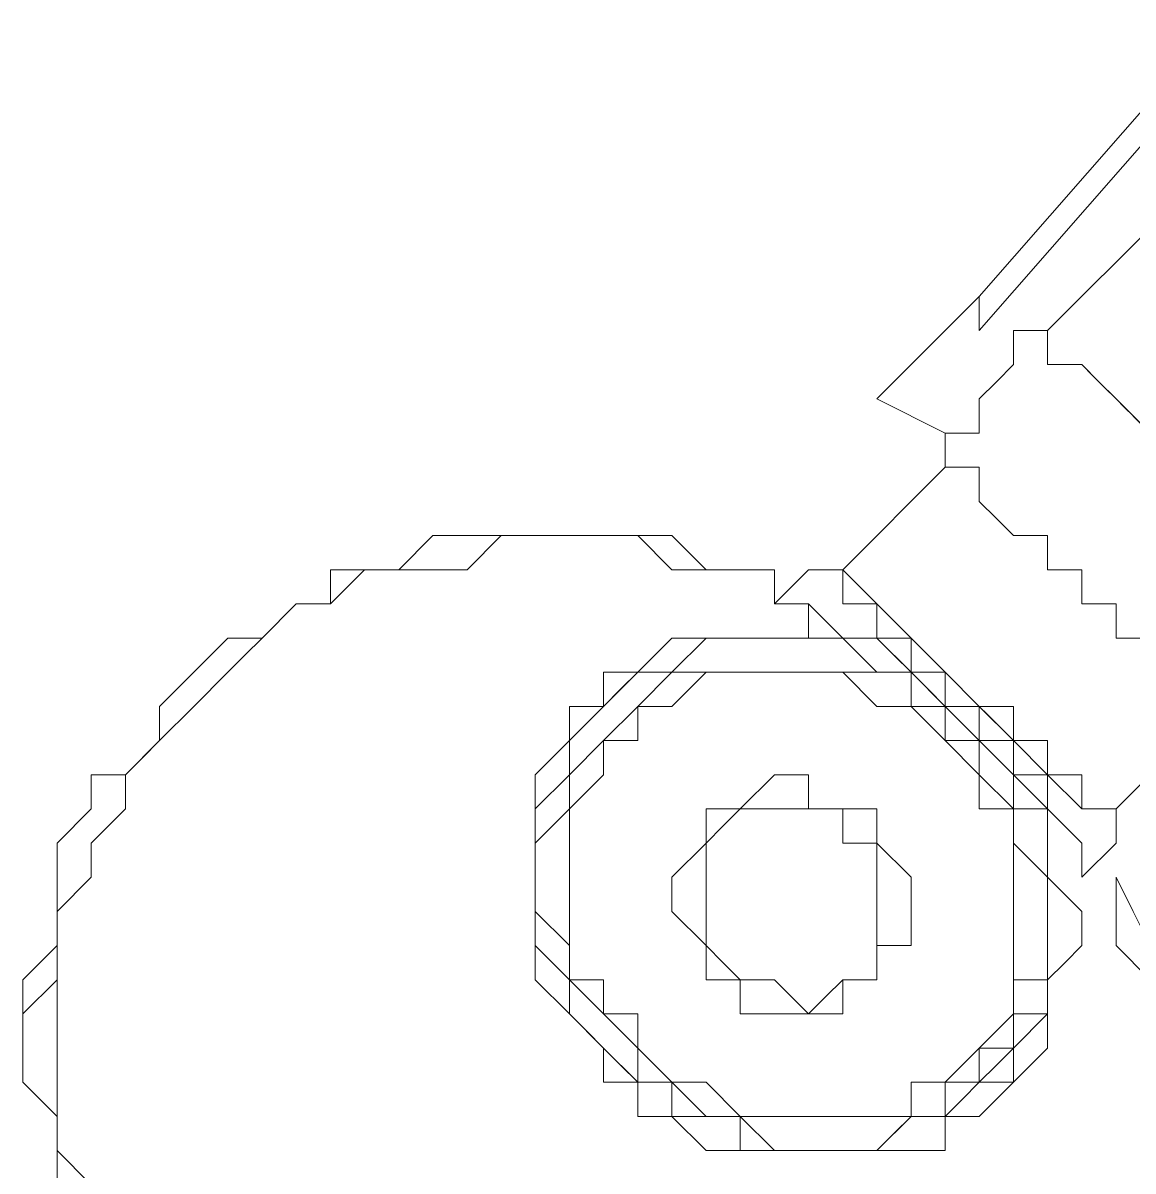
# Model space of a CAD drawing. Header units: millimetres. Extents: x 71769 to 78969, y 7991 to 11789.
# Drawn here: x 74072.97 to 74086.73, y 11269.44 to 11283.66 of the extents above; entities that cross this region are included whole.
import ezdxf

# ---------------------------------------------------------------- set-up
doc = ezdxf.new("R2010")
doc.units = ezdxf.units.MM
doc.header["$LTSCALE"] = 5
doc.header["$MEASUREMENT"] = 0
doc.linetypes.add('AUSGEZOGEN', pattern=[0])
doc.layers.add('204_180704_Marc Cain Einrichtung#Maßlinie 1_100', color=7, linetype='AUSGEZOGEN', lineweight=18)

msp = doc.modelspace()

# ---------------------------------------------------------------- linework, layer by layer
at = {"layer": '204_180704_Marc Cain Einrichtung#Maßlinie 1_100', "color": 18, "linetype": 'AUSGEZOGEN', "lineweight": 13, "true_color": 0x000000}
for p, q in [((74084.825, 11280.271), (74087.789, 11283.658)), ((74087.789, 11283.234), (74084.825, 11279.848)), ((74085.672, 11279.848), (74087.789, 11281.964)), ((74083.555, 11279.001), (74084.825, 11280.271)), ((74084.825, 11280.271), (74084.825, 11280.271)), ((74084.825, 11280.271), (74084.825, 11279.848)), ((74085.249, 11279.848), (74085.672, 11279.848)), ((74085.249, 11279.848), (74085.249, 11279.848)), ((74084.402, 11278.578), (74083.555, 11279.001)), ((74084.402, 11278.578), (74084.402, 11278.578)), ((74083.132, 11276.885), (74084.402, 11278.155)), ((74082.709, 11276.885), (74082.709, 11276.885)), ((74082.709, 11276.885), (74083.132, 11276.885)), ((74082.709, 11276.885), (74083.132, 11276.885)), ((74082.709, 11276.885), (74082.709, 11276.885)), ((74082.709, 11276.885), (74083.132, 11276.885)), ((74082.709, 11276.885), (74082.709, 11276.885)), ((74083.132, 11276.885), (74083.132, 11276.461)), ((74083.132, 11276.885), (74083.132, 11276.885)), ((74083.132, 11276.885), (74083.132, 11276.461)), ((74083.132, 11276.885), (74083.132, 11276.885)), ((74082.285, 11276.461), (74082.285, 11276.461)), ((74082.709, 11276.461), (74082.285, 11276.461)), ((74082.285, 11276.461), (74082.285, 11276.461)), ((74082.709, 11276.461), (74082.285, 11276.461)), ((74082.285, 11276.461), (74082.285, 11276.461)), ((74082.709, 11276.461), (74082.709, 11276.461)), ((74083.132, 11276.038), (74082.709, 11276.461)), ((74082.709, 11276.461), (74082.709, 11276.461)), ((74083.132, 11276.038), (74082.709, 11276.461)), ((74083.132, 11276.461), (74083.555, 11276.461)), ((74083.132, 11276.461), (74083.555, 11276.461)), ((74083.555, 11276.461), (74083.555, 11276.038)), ((74083.555, 11276.461), (74083.555, 11276.461)), ((74083.555, 11276.461), (74083.555, 11276.038)), ((74083.555, 11276.461), (74083.555, 11276.461)), ((74081.439, 11276.038), (74081.015, 11275.615)), ((74081.862, 11276.038), (74081.439, 11276.038)), ((74082.285, 11276.038), (74081.862, 11276.038)), ((74082.285, 11276.038), (74082.285, 11276.038)), ((74082.709, 11276.038), (74082.285, 11276.038)), ((74083.132, 11276.038), (74082.709, 11276.038)), ((74083.555, 11276.038), (74083.132, 11276.038)), ((74083.555, 11276.038), (74083.132, 11276.038)), ((74083.555, 11275.615), (74083.132, 11276.038)), ((74083.555, 11276.038), (74083.979, 11276.038)), ((74083.555, 11276.038), (74083.979, 11276.038)), ((74083.979, 11276.038), (74083.555, 11276.038)), ((74083.979, 11276.038), (74083.555, 11276.038)), ((74083.979, 11276.038), (74083.979, 11275.615)), ((74083.979, 11276.038), (74083.979, 11275.615)), ((74083.979, 11275.615), (74083.979, 11276.038)), ((74083.979, 11275.615), (74083.979, 11276.038)), ((74080.592, 11275.615), (74080.169, 11275.191)), ((74081.015, 11275.615), (74080.592, 11275.191)), ((74081.015, 11275.615), (74080.592, 11275.191)), ((74081.015, 11275.615), (74080.592, 11275.615)), ((74081.015, 11275.191), (74081.439, 11275.615)), ((74081.015, 11275.191), (74081.439, 11275.615)), ((74081.439, 11275.615), (74081.015, 11275.615)), ((74081.439, 11275.615), (74081.015, 11275.615)), ((74081.015, 11275.615), (74081.015, 11275.615)), ((74081.439, 11275.615), (74081.862, 11275.615)), ((74081.439, 11275.615), (74081.862, 11275.615)), ((74081.439, 11275.615), (74081.439, 11275.615)), ((74081.862, 11275.615), (74081.439, 11275.615)), ((74081.439, 11275.615), (74081.439, 11275.615)), ((74081.862, 11275.615), (74081.439, 11275.615)), ((74081.862, 11275.615), (74082.285, 11275.615)), ((74081.862, 11275.615), (74081.862, 11275.615)), ((74081.862, 11275.615), (74082.285, 11275.615)), ((74081.862, 11275.615), (74081.862, 11275.615)), ((74082.285, 11275.615), (74081.862, 11275.615)), ((74082.285, 11275.615), (74081.862, 11275.615)), ((74082.285, 11275.615), (74082.709, 11275.615)), ((74082.285, 11275.615), (74082.709, 11275.615)), ((74082.709, 11275.615), (74082.285, 11275.615)), ((74082.709, 11275.615), (74082.285, 11275.615)), ((74082.709, 11275.615), (74083.132, 11275.615)), ((74082.709, 11275.615), (74082.709, 11275.615)), ((74082.709, 11275.615), (74083.132, 11275.615)), ((74082.709, 11275.615), (74082.709, 11275.615)), ((74082.709, 11275.615), (74082.709, 11275.615)), ((74083.132, 11275.615), (74082.709, 11275.615)), ((74082.709, 11275.615), (74082.709, 11275.615)), ((74083.132, 11275.615), (74082.709, 11275.615)), ((74083.132, 11275.615), (74083.555, 11275.191)), ((74083.132, 11275.615), (74083.555, 11275.191)), ((74083.555, 11275.615), (74083.132, 11275.615)), ((74083.555, 11275.615), (74083.132, 11275.615)), ((74083.979, 11275.615), (74083.555, 11275.615)), ((74083.979, 11275.615), (74083.555, 11275.615)), ((74083.555, 11275.615), (74083.555, 11275.615)), ((74083.979, 11275.615), (74083.555, 11275.615)), ((74083.979, 11275.615), (74084.402, 11275.615)), ((74083.979, 11275.615), (74083.979, 11275.615)), ((74083.979, 11275.615), (74084.402, 11275.615)), ((74083.979, 11275.615), (74083.979, 11275.615)), ((74083.979, 11275.615), (74084.402, 11275.615)), ((74083.979, 11275.615), (74084.402, 11275.615)), ((74083.979, 11275.191), (74083.979, 11275.615)), ((74083.979, 11275.191), (74083.979, 11275.615)), ((74084.402, 11275.191), (74083.979, 11275.615)), ((74084.402, 11275.615), (74084.402, 11275.615)), ((74084.402, 11275.615), (74084.402, 11275.615)), ((74084.402, 11275.615), (74084.402, 11275.615)), ((74084.825, 11275.191), (74084.402, 11275.615)), ((74084.402, 11275.615), (74084.402, 11275.615)), ((74084.825, 11275.191), (74084.402, 11275.615)), ((74084.402, 11275.615), (74084.825, 11275.191)), ((74084.402, 11275.615), (74084.825, 11275.191)), ((74080.169, 11275.191), (74079.745, 11274.768)), ((74080.592, 11275.191), (74080.169, 11274.768)), ((74080.592, 11275.191), (74080.169, 11274.768)), ((74080.169, 11275.191), (74080.169, 11275.191)), ((74080.592, 11275.191), (74081.015, 11275.191)), ((74080.592, 11274.768), (74080.592, 11275.191)), ((74080.592, 11275.191), (74081.015, 11275.191)), ((74080.592, 11274.768), (74080.592, 11275.191)), ((74080.592, 11275.191), (74080.592, 11275.191)), ((74080.592, 11275.191), (74080.592, 11275.191)), ((74081.015, 11275.191), (74081.015, 11275.191)), ((74081.015, 11275.191), (74081.015, 11275.191)), ((74083.555, 11275.191), (74083.979, 11275.191)), ((74083.555, 11275.191), (74083.979, 11275.191)), ((74083.979, 11275.191), (74084.402, 11274.768)), ((74083.979, 11275.191), (74083.979, 11275.191)), ((74083.979, 11275.191), (74084.402, 11274.768)), ((74083.979, 11275.191), (74083.979, 11275.191)), ((74084.402, 11275.191), (74083.979, 11275.191)), ((74084.402, 11275.191), (74083.979, 11275.191)), ((74084.402, 11274.768), (74084.402, 11275.191)), ((74084.402, 11274.768), (74084.402, 11275.191)), ((74084.402, 11275.191), (74084.402, 11275.191)), ((74084.825, 11274.768), (74084.402, 11275.191)), ((74085.249, 11275.191), (74084.825, 11275.191)), ((74085.249, 11275.191), (74084.825, 11275.191)), ((74084.825, 11275.191), (74085.249, 11274.768)), ((74084.825, 11275.191), (74084.825, 11275.191)), ((74084.825, 11275.191), (74085.249, 11274.768)), ((74084.825, 11275.191), (74084.825, 11275.191)), ((74085.249, 11274.768), (74085.249, 11275.191)), ((74085.249, 11274.768), (74085.249, 11275.191)), ((74087.789, 11275.191), (74086.519, 11273.921)), ((74080.169, 11274.768), (74079.745, 11274.345)), ((74080.169, 11274.768), (74079.745, 11274.345)), ((74079.745, 11274.768), (74079.745, 11274.345)), ((74080.169, 11274.768), (74080.592, 11274.768)), ((74080.169, 11274.345), (74080.169, 11274.768)), ((74080.169, 11274.768), (74080.592, 11274.768)), ((74080.169, 11274.345), (74080.169, 11274.768)), ((74080.169, 11274.768), (74080.169, 11274.768)), ((74080.169, 11274.768), (74080.169, 11274.768)), ((74084.402, 11274.768), (74084.825, 11274.345)), ((74084.402, 11274.768), (74084.402, 11274.768)), ((74084.402, 11274.768), (74084.825, 11274.345)), ((74084.402, 11274.768), (74084.402, 11274.768)), ((74084.825, 11274.768), (74084.402, 11274.768)), ((74084.825, 11274.768), (74084.402, 11274.768)), ((74084.825, 11274.345), (74084.825, 11274.768)), ((74084.825, 11274.345), (74084.825, 11274.768)), ((74085.249, 11274.768), (74084.825, 11274.768)), ((74085.249, 11274.768), (74085.672, 11274.768)), ((74085.249, 11274.768), (74085.672, 11274.768)), ((74085.249, 11274.768), (74085.249, 11274.768)), ((74085.672, 11274.345), (74085.249, 11274.768)), ((74085.672, 11274.345), (74085.249, 11274.768)), ((74085.249, 11274.345), (74085.249, 11274.768)), ((74085.672, 11274.768), (74085.672, 11274.345)), ((74085.672, 11274.768), (74085.672, 11274.345)), ((74079.745, 11273.921), (74080.169, 11274.345)), ((74079.745, 11273.921), (74080.169, 11274.345)), ((74079.745, 11274.345), (74079.745, 11273.921)), ((74079.745, 11274.345), (74079.745, 11274.345)), ((74079.745, 11274.345), (74079.745, 11273.921)), ((74079.745, 11274.345), (74079.745, 11274.345)), ((74079.745, 11274.345), (74079.745, 11273.921)), ((74079.745, 11274.345), (74079.745, 11274.345)), ((74082.285, 11274.345), (74081.862, 11273.921)), ((74082.285, 11274.345), (74081.862, 11273.921)), ((74082.285, 11274.345), (74082.285, 11274.345)), ((74082.709, 11274.345), (74082.285, 11274.345)), ((74082.285, 11274.345), (74082.285, 11274.345)), ((74082.709, 11274.345), (74082.285, 11274.345)), ((74082.709, 11273.921), (74082.709, 11274.345)), ((74082.709, 11273.921), (74082.709, 11274.345)), ((74084.825, 11274.345), (74084.825, 11273.921)), ((74084.825, 11274.345), (74084.825, 11273.921)), ((74085.249, 11273.921), (74084.825, 11274.345)), ((74085.249, 11273.921), (74084.825, 11274.345)), ((74085.249, 11273.921), (74085.249, 11274.345)), ((74085.672, 11274.345), (74086.095, 11273.921)), ((74085.672, 11274.345), (74085.672, 11274.345)), ((74085.672, 11274.345), (74086.095, 11273.921)), ((74085.672, 11274.345), (74085.672, 11274.345)), ((74085.672, 11273.921), (74085.672, 11274.345)), ((74085.672, 11273.921), (74085.672, 11274.345)), ((74079.745, 11273.921), (74079.322, 11273.498)), ((74079.745, 11273.921), (74079.745, 11273.921)), ((74079.745, 11273.498), (74079.745, 11273.921)), ((74079.745, 11273.921), (74079.745, 11273.921)), ((74079.745, 11273.498), (74079.745, 11273.921)), ((74079.745, 11273.921), (74079.745, 11273.498)), ((74079.745, 11273.921), (74079.745, 11273.498)), ((74081.439, 11273.921), (74081.439, 11273.498)), ((74081.439, 11273.921), (74081.439, 11273.921)), ((74081.862, 11273.921), (74081.439, 11273.921)), ((74081.439, 11273.921), (74081.439, 11273.498)), ((74081.439, 11273.921), (74081.439, 11273.921)), ((74081.862, 11273.921), (74081.439, 11273.921)), ((74081.862, 11273.921), (74081.862, 11273.921)), ((74081.862, 11273.921), (74081.862, 11273.921)), ((74083.132, 11273.921), (74082.709, 11273.921)), ((74083.132, 11273.921), (74082.709, 11273.921)), ((74083.132, 11273.921), (74083.132, 11273.921)), ((74083.555, 11273.921), (74083.132, 11273.921)), ((74083.132, 11273.921), (74083.132, 11273.921)), ((74083.555, 11273.921), (74083.132, 11273.921)), ((74083.555, 11273.498), (74083.555, 11273.921)), ((74083.555, 11273.498), (74083.555, 11273.921)), ((74084.825, 11273.921), (74085.249, 11273.921)), ((74084.825, 11273.921), (74085.249, 11273.921)), ((74085.249, 11273.921), (74085.249, 11273.498)), ((74085.249, 11273.921), (74085.249, 11273.498)), ((74085.249, 11273.921), (74085.249, 11273.921)), ((74085.249, 11273.498), (74085.249, 11273.921)), ((74085.249, 11273.921), (74085.249, 11273.921)), ((74085.249, 11273.498), (74085.249, 11273.921)), ((74085.672, 11273.921), (74085.249, 11273.921)), ((74085.672, 11273.921), (74085.672, 11273.921)), ((74086.095, 11273.498), (74085.672, 11273.921)), ((74085.672, 11273.921), (74085.672, 11273.921)), ((74086.095, 11273.498), (74085.672, 11273.921)), ((74085.672, 11273.498), (74085.672, 11273.921)), ((74086.095, 11273.921), (74086.519, 11273.921)), ((74086.095, 11273.921), (74086.095, 11273.921)), ((74086.095, 11273.921), (74086.519, 11273.921)), ((74086.095, 11273.921), (74086.095, 11273.921)), ((74086.519, 11273.921), (74086.519, 11273.498)), ((74086.519, 11273.921), (74086.519, 11273.498)), ((74079.322, 11273.498), (74079.322, 11273.075)), ((74079.322, 11273.498), (74079.322, 11273.498)), ((74079.745, 11273.075), (74079.745, 11273.498)), ((74079.745, 11273.075), (74079.745, 11273.498)), ((74079.745, 11273.498), (74079.745, 11273.075)), ((74079.745, 11273.498), (74079.745, 11273.498)), ((74079.745, 11273.498), (74079.745, 11273.075)), ((74079.745, 11273.498), (74079.745, 11273.498)), ((74081.439, 11273.498), (74081.015, 11273.075)), ((74081.439, 11273.498), (74081.015, 11273.075)), ((74081.439, 11273.498), (74081.439, 11273.498)), ((74081.439, 11273.498), (74081.439, 11273.498)), ((74083.555, 11273.498), (74083.555, 11273.498)), ((74083.979, 11273.075), (74083.555, 11273.498)), ((74083.555, 11273.498), (74083.555, 11273.498)), ((74083.979, 11273.075), (74083.555, 11273.498)), ((74085.249, 11273.498), (74085.249, 11273.075)), ((74085.249, 11273.498), (74085.249, 11273.075)), ((74085.672, 11273.075), (74085.249, 11273.498)), ((74085.672, 11273.075), (74085.249, 11273.498)), ((74085.672, 11273.075), (74085.672, 11273.498)), ((74086.519, 11273.498), (74086.095, 11273.075)), ((74086.095, 11273.498), (74086.095, 11273.498)), ((74086.095, 11273.075), (74086.095, 11273.498)), ((74086.095, 11273.498), (74086.095, 11273.498)), ((74086.095, 11273.075), (74086.095, 11273.498)), ((74086.519, 11273.498), (74086.519, 11273.498)), ((74086.519, 11273.498), (74086.519, 11273.498)), ((74086.519, 11273.498), (74086.519, 11273.498)), ((74073.396, 11272.651), (74073.396, 11273.075)), ((74073.396, 11272.651), (74073.396, 11273.075)), ((74079.322, 11273.075), (74079.322, 11272.651)), ((74079.745, 11273.075), (74079.745, 11273.075)), ((74079.745, 11272.651), (74079.745, 11273.075)), ((74079.745, 11273.075), (74079.745, 11273.075)), ((74079.745, 11272.651), (74079.745, 11273.075)), ((74079.745, 11273.075), (74079.745, 11272.651)), ((74079.745, 11273.075), (74079.745, 11272.651)), ((74081.015, 11273.075), (74081.015, 11272.651)), ((74081.015, 11273.075), (74081.015, 11273.075)), ((74081.015, 11273.075), (74081.015, 11272.651)), ((74081.015, 11273.075), (74081.015, 11273.075)), ((74083.979, 11273.075), (74083.979, 11273.075)), ((74083.979, 11272.651), (74083.979, 11273.075)), ((74083.979, 11273.075), (74083.979, 11273.075)), ((74083.979, 11272.651), (74083.979, 11273.075)), ((74085.249, 11273.075), (74085.249, 11272.651)), ((74085.249, 11273.075), (74085.249, 11273.075)), ((74085.249, 11273.075), (74085.249, 11272.651)), ((74085.249, 11273.075), (74085.249, 11273.075)), ((74085.672, 11272.651), (74085.672, 11273.075)), ((74085.672, 11272.651), (74085.672, 11273.075)), ((74085.672, 11272.651), (74085.672, 11273.075)), ((74086.095, 11273.075), (74086.095, 11273.075)), ((74086.095, 11273.075), (74086.095, 11273.075)), ((74086.095, 11273.075), (74086.095, 11273.075)), ((74086.095, 11273.075), (74086.095, 11273.075)), ((74073.396, 11272.228), (74073.396, 11272.651)), ((74073.396, 11272.228), (74073.396, 11272.651)), ((74073.396, 11272.651), (74073.396, 11272.228)), ((74073.396, 11272.651), (74073.396, 11272.228)), ((74079.322, 11272.651), (74079.745, 11272.228)), ((74079.745, 11272.228), (74079.745, 11272.651)), ((74079.745, 11272.228), (74079.745, 11272.651)), ((74079.745, 11272.651), (74079.745, 11272.651)), ((74079.745, 11272.651), (74079.745, 11272.651)), ((74081.015, 11272.651), (74081.439, 11272.228)), ((74081.015, 11272.651), (74081.015, 11272.651)), ((74081.015, 11272.651), (74081.439, 11272.228)), ((74081.015, 11272.651), (74081.015, 11272.651)), ((74083.979, 11272.651), (74083.979, 11272.651)), ((74083.979, 11272.228), (74083.979, 11272.651)), ((74083.979, 11272.651), (74083.979, 11272.651)), ((74083.979, 11272.228), (74083.979, 11272.651)), ((74085.249, 11272.651), (74085.249, 11272.228)), ((74085.249, 11272.651), (74085.249, 11272.228)), ((74085.672, 11272.651), (74085.672, 11272.651)), ((74085.672, 11272.228), (74085.672, 11272.651)), ((74085.672, 11272.651), (74085.672, 11272.651)), ((74085.672, 11272.228), (74085.672, 11272.651)), ((74085.672, 11272.228), (74085.672, 11272.651)), ((74073.396, 11271.805), (74073.396, 11272.228)), ((74073.396, 11271.805), (74073.396, 11272.228)), ((74073.396, 11272.228), (74073.396, 11271.805)), ((74073.396, 11272.228), (74073.396, 11271.805)), ((74079.745, 11271.805), (74079.745, 11272.228)), ((74079.745, 11271.805), (74079.745, 11272.228)), ((74079.745, 11272.228), (74079.745, 11271.805)), ((74079.745, 11272.228), (74079.745, 11272.228)), ((74081.439, 11272.228), (74081.439, 11271.805)), ((74081.439, 11272.228), (74081.439, 11272.228)), ((74081.439, 11272.228), (74081.439, 11271.805)), ((74081.439, 11272.228), (74081.439, 11272.228)), ((74083.555, 11272.228), (74083.979, 11272.228)), ((74083.555, 11271.805), (74083.555, 11272.228)), ((74083.555, 11272.228), (74083.979, 11272.228)), ((74083.555, 11271.805), (74083.555, 11272.228)), ((74083.979, 11272.228), (74083.979, 11272.228)), ((74083.979, 11272.228), (74083.979, 11272.228)), ((74085.249, 11272.228), (74085.249, 11271.805)), ((74085.249, 11272.228), (74085.249, 11271.805)), ((74085.672, 11271.805), (74085.672, 11272.228)), ((74085.672, 11271.805), (74085.672, 11272.228)), ((74085.672, 11272.228), (74085.672, 11272.228)), ((74085.672, 11271.805), (74085.672, 11272.228)), ((74072.972, 11271.382), (74073.396, 11271.805)), ((74072.972, 11271.382), (74073.396, 11271.805)), ((74073.396, 11271.805), (74072.972, 11271.382)), ((74073.396, 11271.805), (74072.972, 11271.382)), ((74080.169, 11271.805), (74079.745, 11271.805)), ((74080.169, 11271.805), (74079.745, 11271.805)), ((74079.745, 11271.805), (74079.745, 11271.382)), ((74080.169, 11271.382), (74080.169, 11271.805)), ((74080.169, 11271.382), (74080.169, 11271.805)), ((74081.439, 11271.805), (74081.862, 11271.805)), ((74081.439, 11271.805), (74081.862, 11271.805)), ((74081.862, 11271.805), (74081.862, 11271.382)), ((74081.862, 11271.805), (74081.862, 11271.805)), ((74081.862, 11271.805), (74081.862, 11271.382)), ((74081.862, 11271.805), (74081.862, 11271.805)), ((74083.132, 11271.805), (74083.555, 11271.805)), ((74083.132, 11271.382), (74083.132, 11271.805)), ((74083.132, 11271.805), (74083.555, 11271.805)), ((74083.132, 11271.382), (74083.132, 11271.805)), ((74083.555, 11271.805), (74083.555, 11271.805)), ((74083.555, 11271.805), (74083.555, 11271.805)), ((74085.249, 11271.805), (74085.249, 11271.382)), ((74085.249, 11271.805), (74085.249, 11271.805)), ((74085.249, 11271.805), (74085.249, 11271.382)), ((74085.249, 11271.805), (74085.249, 11271.805)), ((74085.249, 11271.805), (74085.672, 11271.805)), ((74085.249, 11271.382), (74085.249, 11271.805)), ((74085.249, 11271.805), (74085.672, 11271.805)), ((74085.249, 11271.382), (74085.249, 11271.805)), ((74085.672, 11271.382), (74085.672, 11271.805)), ((74072.972, 11270.958), (74072.972, 11271.382)), ((74072.972, 11270.958), (74072.972, 11271.382)), ((74072.972, 11271.382), (74072.972, 11270.958)), ((74072.972, 11271.382), (74072.972, 11270.958)), ((74079.745, 11271.382), (74080.169, 11270.958)), ((74080.592, 11271.382), (74080.169, 11271.382)), ((74080.592, 11271.382), (74080.169, 11271.382)), ((74080.592, 11270.958), (74080.592, 11271.382)), ((74080.592, 11270.958), (74080.592, 11271.382)), ((74081.862, 11271.382), (74082.285, 11271.382)), ((74081.862, 11271.382), (74082.285, 11271.382)), ((74082.285, 11271.382), (74082.709, 11271.382)), ((74082.285, 11271.382), (74082.285, 11271.382)), ((74082.285, 11271.382), (74082.709, 11271.382)), ((74082.285, 11271.382), (74082.285, 11271.382)), ((74082.709, 11271.382), (74083.132, 11271.382)), ((74082.709, 11271.382), (74082.709, 11271.382)), ((74082.709, 11271.382), (74083.132, 11271.382)), ((74082.709, 11271.382), (74082.709, 11271.382)), ((74085.249, 11271.382), (74084.825, 11270.958)), ((74085.249, 11271.382), (74084.825, 11270.958)), ((74085.249, 11270.958), (74085.249, 11271.382)), ((74085.249, 11270.958), (74085.249, 11271.382)), ((74085.249, 11271.382), (74085.672, 11271.382)), ((74072.972, 11270.535), (74072.972, 11270.958)), ((74072.972, 11270.535), (74072.972, 11270.958)), ((74072.972, 11270.958), (74072.972, 11270.535)), ((74072.972, 11270.958), (74072.972, 11270.535)), ((74080.169, 11270.958), (74080.592, 11270.535)), ((74080.169, 11270.958), (74080.169, 11270.958)), ((74081.015, 11270.535), (74080.592, 11270.958)), ((74081.015, 11270.535), (74080.592, 11270.958)), ((74084.825, 11270.958), (74084.402, 11270.535)), ((74084.825, 11270.958), (74084.402, 11270.535)), ((74084.825, 11270.958), (74084.825, 11270.958)), ((74084.825, 11270.958), (74084.825, 11270.958)), ((74084.825, 11270.958), (74085.249, 11270.958)), ((74084.825, 11270.535), (74084.825, 11270.958)), ((74084.825, 11270.958), (74085.249, 11270.958)), ((74084.825, 11270.535), (74084.825, 11270.958)), ((74073.396, 11270.112), (74072.972, 11270.535)), ((74073.396, 11270.112), (74072.972, 11270.535)), ((74072.972, 11270.535), (74073.396, 11270.112)), ((74072.972, 11270.535), (74073.396, 11270.112)), ((74081.015, 11270.535), (74081.015, 11270.535)), ((74081.439, 11270.535), (74081.015, 11270.535)), ((74081.015, 11270.535), (74081.015, 11270.535)), ((74081.439, 11270.535), (74081.015, 11270.535)), ((74081.862, 11270.112), (74081.439, 11270.535)), ((74081.862, 11270.112), (74081.439, 11270.535)), ((74083.979, 11270.535), (74083.979, 11270.112)), ((74084.402, 11270.535), (74083.979, 11270.535)), ((74083.979, 11270.535), (74083.979, 11270.112)), ((74084.402, 11270.535), (74083.979, 11270.535)), ((74084.402, 11270.535), (74084.402, 11270.535)), ((74084.402, 11270.535), (74084.402, 11270.535)), ((74084.402, 11270.535), (74084.825, 11270.535)), ((74084.402, 11270.112), (74084.402, 11270.535)), ((74084.402, 11270.535), (74084.825, 11270.535)), ((74084.402, 11270.112), (74084.402, 11270.535)), ((74073.396, 11269.688), (74073.396, 11270.112)), ((74073.396, 11269.688), (74073.396, 11270.112)), ((74073.396, 11270.112), (74073.396, 11269.688)), ((74073.396, 11270.112), (74073.396, 11269.688)), ((74081.862, 11270.112), (74081.862, 11270.112)), ((74082.285, 11270.112), (74081.862, 11270.112)), ((74081.862, 11270.112), (74081.862, 11270.112)), ((74082.285, 11270.112), (74081.862, 11270.112)), ((74082.709, 11270.112), (74082.285, 11270.112)), ((74082.709, 11270.112), (74082.285, 11270.112)), ((74083.132, 11270.112), (74082.709, 11270.112)), ((74083.132, 11270.112), (74082.709, 11270.112)), ((74082.709, 11270.112), (74083.132, 11270.112)), ((74082.709, 11270.112), (74082.709, 11270.112)), ((74082.709, 11270.112), (74083.132, 11270.112)), ((74082.709, 11270.112), (74082.709, 11270.112)), ((74083.132, 11270.112), (74083.132, 11270.112)), ((74083.555, 11270.112), (74083.132, 11270.112)), ((74083.132, 11270.112), (74083.132, 11270.112)), ((74083.555, 11270.112), (74083.132, 11270.112)), ((74083.132, 11270.112), (74083.555, 11270.112)), ((74083.132, 11270.112), (74083.555, 11270.112)), ((74083.979, 11270.112), (74083.555, 11270.112)), ((74083.979, 11270.112), (74083.555, 11270.112)), ((74083.555, 11270.112), (74083.979, 11270.112)), ((74083.555, 11270.112), (74083.555, 11270.112)), ((74083.555, 11270.112), (74083.979, 11270.112)), ((74083.555, 11270.112), (74083.555, 11270.112)), ((74083.979, 11270.112), (74084.402, 11270.112)), ((74083.979, 11270.112), (74084.402, 11270.112)), ((74073.396, 11268.842), (74073.396, 11269.688)), ((74073.396, 11268.842), (74073.396, 11269.688)), ((74073.396, 11269.688), (74073.396, 11268.842)), ((74073.396, 11269.688), (74073.396, 11268.842))]:
    msp.add_line(p, q, dxfattribs=at)
for points in [[(74084.402, 11278.578), (74084.543, 11278.578), (74084.684, 11278.578), (74084.825, 11278.578), (74084.825, 11279.001), (74085.037, 11279.213), (74085.249, 11279.425), (74085.249, 11279.53), (74085.249, 11279.636), (74085.249, 11279.848)], [(74084.402, 11278.578), (74084.543, 11278.578), (74084.684, 11278.578), (74084.825, 11278.578), (74084.825, 11279.001), (74085.037, 11279.213), (74085.249, 11279.425), (74085.249, 11279.53), (74085.249, 11279.636), (74085.249, 11279.848)], [(74086.942, 11278.578), (74086.519, 11279.001), (74086.377, 11279.142), (74086.236, 11279.283), (74086.095, 11279.425), (74085.884, 11279.425), (74085.672, 11279.425), (74085.672, 11279.848), (74085.672, 11279.801), (74085.672, 11279.754), (74085.672, 11279.707), (74085.672, 11279.66), (74085.672, 11279.613), (74085.672, 11279.566), (74085.672, 11279.519), (74085.672, 11279.472), (74085.672, 11279.425), (74086.095, 11279.425), (74086.307, 11279.213), (74086.519, 11279.001), (74086.624, 11278.895), (74086.73, 11278.79), (74086.942, 11278.578)], [(74086.942, 11278.578), (74086.519, 11279.001), (74086.377, 11279.142), (74086.236, 11279.283), (74086.095, 11279.425), (74085.884, 11279.425), (74085.672, 11279.425), (74085.672, 11279.848), (74085.672, 11279.801), (74085.672, 11279.754), (74085.672, 11279.707), (74085.672, 11279.66), (74085.672, 11279.613), (74085.672, 11279.566), (74085.672, 11279.519), (74085.672, 11279.472), (74085.672, 11279.425), (74086.095, 11279.425), (74086.307, 11279.213), (74086.519, 11279.001), (74086.624, 11278.895), (74086.73, 11278.79), (74086.942, 11278.578)], [(74087.365, 11278.155), (74087.365, 11278.578), (74086.942, 11278.578), (74086.73, 11278.79), (74086.519, 11279.001), (74086.307, 11279.213), (74086.095, 11279.425), (74085.989, 11279.425), (74085.884, 11279.425), (74085.778, 11279.425), (74085.672, 11279.425), (74085.672, 11279.636), (74085.672, 11279.848)], [(74087.365, 11278.155), (74087.365, 11278.578), (74086.942, 11278.578), (74086.73, 11278.79), (74086.519, 11279.001), (74086.307, 11279.213), (74086.095, 11279.425), (74085.989, 11279.425), (74085.884, 11279.425), (74085.778, 11279.425), (74085.672, 11279.425), (74085.672, 11279.636), (74085.672, 11279.848)], [(74084.402, 11278.578), (74084.402, 11278.366), (74084.402, 11278.155), (74084.473, 11278.155), (74084.543, 11278.155), (74084.684, 11278.155), (74084.825, 11278.155), (74084.825, 11277.731), (74085.037, 11277.52), (74085.249, 11277.308), (74085.46, 11277.308), (74085.672, 11277.308), (74085.672, 11276.885), (74086.095, 11276.885)], [(74084.402, 11278.578), (74084.402, 11278.366), (74084.402, 11278.155), (74084.473, 11278.155), (74084.543, 11278.155), (74084.684, 11278.155), (74084.825, 11278.155), (74084.825, 11277.731), (74085.037, 11277.52), (74085.249, 11277.308), (74085.46, 11277.308), (74085.672, 11277.308), (74085.672, 11276.885), (74086.095, 11276.885)], [(74082.285, 11276.461), (74082.285, 11276.885), (74081.439, 11276.885), (74081.015, 11276.885), (74080.592, 11277.308), (74080.169, 11277.308), (74079.745, 11277.308), (74079.322, 11277.308), (74078.899, 11277.308), (74078.476, 11276.885), (74077.629, 11276.885), (74077.206, 11276.885), (74076.782, 11276.461), (74076.359, 11276.461), (74075.936, 11276.038), (74075.724, 11275.826), (74075.512, 11275.615), (74075.089, 11275.191), (74074.666, 11274.768), (74074.454, 11274.556), (74074.242, 11274.345), (74074.242, 11273.921), (74073.819, 11273.498), (74073.819, 11273.075), (74073.396, 11272.651), (74073.396, 11272.228), (74073.396, 11271.382), (74073.396, 11270.958), (74073.396, 11270.535), (74073.396, 11270.112), (74073.396, 11269.688), (74073.819, 11269.265)], [(74082.285, 11276.461), (74082.285, 11276.885), (74081.439, 11276.885), (74081.015, 11276.885), (74080.592, 11277.308), (74080.169, 11277.308), (74079.745, 11277.308), (74079.322, 11277.308), (74078.899, 11277.308), (74078.476, 11276.885), (74077.629, 11276.885), (74077.206, 11276.885), (74076.782, 11276.461), (74076.359, 11276.461), (74075.936, 11276.038), (74075.724, 11275.826), (74075.512, 11275.615), (74075.089, 11275.191), (74074.666, 11274.768), (74074.454, 11274.556), (74074.242, 11274.345), (74074.242, 11273.921), (74073.819, 11273.498), (74073.819, 11273.075), (74073.396, 11272.651), (74073.396, 11272.228), (74073.396, 11271.382), (74073.396, 11270.958), (74073.396, 11270.535), (74073.396, 11270.112), (74073.396, 11269.688), (74073.819, 11269.265)], [(74076.782, 11276.885), (74077.206, 11276.885), (74077.629, 11276.885), (74078.052, 11277.308), (74078.476, 11277.308), (74078.899, 11277.308), (74079.322, 11277.308), (74079.745, 11277.308), (74080.169, 11277.308), (74080.592, 11277.308), (74081.015, 11277.308), (74081.439, 11276.885), (74081.862, 11276.885), (74082.285, 11276.885)], [(74076.782, 11276.885), (74077.206, 11276.885), (74077.629, 11276.885), (74078.052, 11277.308), (74078.476, 11277.308), (74078.899, 11277.308), (74079.322, 11277.308), (74079.745, 11277.308), (74080.169, 11277.308), (74080.592, 11277.308), (74081.015, 11277.308), (74081.439, 11276.885), (74081.862, 11276.885), (74082.285, 11276.885)], [(74076.782, 11276.885), (74076.782, 11276.461), (74076.359, 11276.461), (74075.936, 11276.038), (74075.512, 11276.038), (74075.089, 11275.615), (74074.666, 11275.191), (74074.666, 11274.768), (74074.242, 11274.345), (74073.819, 11274.345), (74073.819, 11273.921), (74073.396, 11273.498), (74073.396, 11272.651)], [(74076.782, 11276.885), (74076.782, 11276.461), (74076.359, 11276.461), (74075.936, 11276.038), (74075.512, 11276.038), (74075.089, 11275.615), (74074.666, 11275.191), (74074.666, 11274.768), (74074.242, 11274.345), (74073.819, 11274.345), (74073.819, 11273.921), (74073.396, 11273.498), (74073.396, 11272.651)], [(74082.285, 11276.461), (74082.37, 11276.546), (74082.455, 11276.631), (74082.539, 11276.715), (74082.624, 11276.8), (74082.709, 11276.885)], [(74084.402, 11275.615), (74083.979, 11276.038), (74083.767, 11276.25), (74083.555, 11276.461), (74083.344, 11276.461), (74083.132, 11276.461), (74083.132, 11276.885), (74082.991, 11276.885), (74082.85, 11276.885), (74082.779, 11276.885), (74082.709, 11276.885)], [(74084.402, 11275.615), (74083.979, 11276.038), (74083.767, 11276.25), (74083.555, 11276.461), (74083.344, 11276.461), (74083.132, 11276.461), (74083.132, 11276.885), (74082.991, 11276.885), (74082.85, 11276.885), (74082.709, 11276.885), (74082.815, 11276.885), (74082.92, 11276.885), (74083.132, 11276.885), (74083.203, 11276.814), (74083.273, 11276.744), (74083.414, 11276.602), (74083.555, 11276.461), (74083.555, 11276.25), (74083.555, 11276.038), (74083.767, 11276.038), (74083.979, 11276.038)], [(74082.709, 11276.885), (74082.92, 11276.885), (74083.132, 11276.885), (74083.203, 11276.814), (74083.273, 11276.744), (74083.414, 11276.602), (74083.555, 11276.461), (74083.555, 11276.25), (74083.555, 11276.038), (74083.767, 11276.038), (74083.979, 11276.038)], [(74084.825, 11275.191), (74084.402, 11275.615), (74084.19, 11275.826), (74083.979, 11276.038), (74083.873, 11276.144), (74083.767, 11276.25), (74083.555, 11276.461), (74083.45, 11276.461), (74083.344, 11276.461), (74083.132, 11276.461), (74083.132, 11276.602), (74083.132, 11276.744), (74083.132, 11276.885)], [(74084.825, 11275.191), (74084.402, 11275.615), (74084.19, 11275.826), (74083.979, 11276.038), (74083.873, 11276.144), (74083.767, 11276.25), (74083.555, 11276.461), (74083.45, 11276.461), (74083.344, 11276.461), (74083.132, 11276.461), (74083.132, 11276.602), (74083.132, 11276.744), (74083.132, 11276.885)], [(74086.095, 11276.885), (74086.095, 11276.461), (74086.519, 11276.461), (74086.519, 11276.038), (74086.942, 11276.038), (74086.942, 11275.615), (74087.365, 11275.615), (74087.506, 11275.474), (74087.647, 11275.332), (74087.676, 11275.304), (74087.704, 11275.276), (74087.732, 11275.248), (74087.76, 11275.22), (74087.789, 11275.191)], [(74086.095, 11276.885), (74086.095, 11276.461), (74086.519, 11276.461), (74086.519, 11276.038), (74086.942, 11276.038), (74086.942, 11275.615), (74087.365, 11275.615), (74087.506, 11275.474), (74087.647, 11275.332), (74087.676, 11275.304), (74087.704, 11275.276), (74087.732, 11275.248), (74087.76, 11275.22), (74087.789, 11275.191)], [(74082.285, 11276.461), (74082.391, 11276.461), (74082.497, 11276.461), (74082.603, 11276.461), (74082.709, 11276.461), (74082.709, 11276.038), (74083.132, 11276.038), (74083.555, 11276.038), (74083.979, 11275.615), (74084.19, 11275.403), (74084.402, 11275.191), (74084.825, 11275.191)], [(74082.285, 11276.461), (74082.427, 11276.461), (74082.568, 11276.461), (74082.709, 11276.461), (74082.709, 11276.038), (74083.132, 11276.038), (74083.555, 11276.038), (74083.979, 11275.615), (74084.19, 11275.403), (74084.402, 11275.191), (74084.825, 11275.191), (74085.037, 11274.98), (74085.249, 11274.768), (74085.249, 11274.345), (74085.672, 11274.345), (74085.672, 11274.133), (74085.672, 11273.921)], [(74081.862, 11276.038), (74081.65, 11276.038), (74081.439, 11276.038), (74081.015, 11276.038), (74080.804, 11275.826), (74080.592, 11275.615), (74080.169, 11275.615), (74080.169, 11275.191), (74079.745, 11275.191), (74079.745, 11274.768), (74079.322, 11274.345), (74079.322, 11274.133), (74079.322, 11273.921), (74079.322, 11273.498), (74079.322, 11273.075), (74079.322, 11272.863), (74079.322, 11272.651), (74079.322, 11272.228), (74079.322, 11271.805), (74079.745, 11271.382), (74079.957, 11271.17), (74080.169, 11270.958), (74080.169, 11270.535), (74080.592, 11270.535), (74080.592, 11270.112), (74081.015, 11270.112), (74081.439, 11269.688), (74081.65, 11269.688), (74081.862, 11269.688), (74082.285, 11269.688), (74082.709, 11269.688), (74083.132, 11269.688), (74083.344, 11269.688), (74083.555, 11269.688), (74083.979, 11269.688), (74084.402, 11269.688), (74084.402, 11270.112), (74084.825, 11270.112), (74085.249, 11270.535), (74085.46, 11270.747), (74085.672, 11270.958), (74085.672, 11271.382), (74085.672, 11271.593), (74085.672, 11271.805), (74085.884, 11272.016), (74086.095, 11272.228)], [(74081.862, 11276.038), (74081.65, 11276.038), (74081.439, 11276.038), (74081.015, 11276.038), (74080.804, 11275.826), (74080.592, 11275.615), (74080.169, 11275.615), (74080.169, 11275.191), (74079.745, 11275.191), (74079.745, 11274.768), (74079.322, 11274.345), (74079.322, 11274.133), (74079.322, 11273.921), (74079.322, 11273.498), (74079.322, 11273.075), (74079.322, 11272.863), (74079.322, 11272.651), (74079.322, 11272.228), (74079.322, 11271.805), (74079.745, 11271.382), (74079.957, 11271.17), (74080.169, 11270.958), (74080.169, 11270.535), (74080.592, 11270.535), (74080.592, 11270.112), (74081.015, 11270.112), (74081.439, 11269.688), (74081.65, 11269.688), (74081.862, 11269.688), (74082.285, 11269.688), (74082.709, 11269.688), (74083.132, 11269.688), (74083.344, 11269.688), (74083.555, 11269.688), (74083.979, 11269.688), (74084.402, 11269.688), (74084.402, 11270.112), (74084.825, 11270.112), (74085.249, 11270.535), (74085.46, 11270.747), (74085.672, 11270.958), (74085.672, 11271.382), (74085.672, 11271.593), (74085.672, 11271.805), (74085.884, 11272.016), (74086.095, 11272.228)], [(74080.592, 11270.535), (74080.169, 11270.958), (74079.957, 11271.17), (74079.745, 11271.382), (74079.745, 11271.805), (74079.534, 11272.016), (74079.322, 11272.228), (74079.322, 11272.651), (74079.322, 11273.075), (74079.322, 11273.498), (74079.322, 11273.71), (74079.322, 11273.921), (74079.745, 11274.345), (74079.745, 11274.556), (74079.745, 11274.768), (74080.169, 11275.191), (74080.38, 11275.403), (74080.592, 11275.615), (74080.804, 11275.615), (74081.015, 11275.615), (74081.439, 11276.038), (74081.862, 11276.038), (74082.074, 11276.038), (74082.285, 11276.038), (74082.709, 11276.038), (74083.132, 11276.038), (74083.344, 11275.826), (74083.555, 11275.615), (74083.979, 11275.615), (74084.402, 11275.615), (74084.402, 11275.191), (74084.825, 11275.191), (74084.825, 11274.768), (74085.249, 11274.345), (74085.46, 11274.133), (74085.672, 11273.921), (74085.672, 11273.498), (74085.672, 11273.075), (74085.672, 11272.863), (74085.672, 11272.651), (74085.672, 11272.228), (74085.672, 11271.805), (74085.672, 11271.593), (74085.672, 11271.382), (74085.249, 11270.958), (74085.037, 11270.747), (74084.825, 11270.535), (74084.614, 11270.323), (74084.402, 11270.112), (74084.19, 11270.112), (74083.979, 11270.112), (74083.555, 11269.688), (74083.344, 11269.688), (74083.132, 11269.688), (74082.709, 11269.688), (74082.285, 11269.688), (74081.862, 11269.688), (74081.862, 11270.112), (74081.439, 11270.112), (74081.015, 11270.112), (74081.015, 11270.535), (74080.592, 11270.535), (74080.169, 11270.958), (74079.957, 11271.17), (74079.745, 11271.382), (74079.745, 11271.805), (74079.534, 11272.016), (74079.322, 11272.228), (74079.322, 11272.651), (74079.322, 11273.075), (74079.322, 11273.498), (74079.322, 11273.71), (74079.322, 11273.921), (74079.745, 11274.345), (74079.745, 11274.556), (74079.745, 11274.768), (74080.169, 11275.191), (74080.38, 11275.403), (74080.592, 11275.615), (74080.804, 11275.615), (74081.015, 11275.615), (74081.439, 11276.038), (74081.862, 11276.038), (74082.074, 11276.038), (74082.285, 11276.038), (74082.709, 11276.038), (74083.132, 11276.038), (74083.344, 11275.826), (74083.555, 11275.615), (74083.979, 11275.615), (74084.402, 11275.615), (74084.402, 11275.191), (74084.825, 11275.191), (74084.825, 11274.768), (74085.249, 11274.345), (74085.46, 11274.133), (74085.672, 11273.921), (74085.672, 11273.498), (74085.672, 11273.075), (74085.672, 11272.863), (74085.672, 11272.651), (74085.672, 11272.228), (74085.672, 11271.805), (74085.672, 11271.593), (74085.672, 11271.382), (74085.249, 11270.958), (74085.037, 11270.747), (74084.825, 11270.535), (74084.614, 11270.323), (74084.402, 11270.112), (74084.19, 11270.112), (74083.979, 11270.112), (74083.555, 11269.688), (74083.344, 11269.688), (74083.132, 11269.688), (74082.709, 11269.688), (74082.285, 11269.688), (74081.862, 11269.688), (74081.862, 11270.112), (74081.439, 11270.112), (74081.015, 11270.112), (74081.015, 11270.535), (74080.592, 11270.535), (74081.015, 11270.535), (74081.015, 11270.112), (74081.439, 11270.112), (74081.862, 11270.112), (74082.285, 11269.688), (74082.497, 11269.688), (74082.709, 11269.688), (74083.132, 11269.688), (74083.555, 11269.688), (74083.767, 11269.9), (74083.979, 11270.112), (74084.402, 11270.112), (74084.614, 11270.323), (74084.825, 11270.535), (74085.249, 11270.535), (74085.249, 11270.958), (74085.249, 11271.382), (74085.672, 11271.382), (74085.672, 11271.805), (74085.672, 11272.228), (74085.672, 11272.44), (74085.672, 11272.651), (74085.672, 11273.075), (74085.672, 11273.498), (74085.672, 11273.921), (74085.249, 11273.921), (74085.249, 11274.345), (74085.249, 11274.768), (74084.825, 11274.768), (74084.402, 11275.191), (74084.19, 11275.403), (74083.979, 11275.615), (74083.555, 11275.615), (74083.344, 11275.826), (74083.132, 11276.038), (74082.709, 11276.038), (74082.285, 11276.038), (74082.074, 11276.038), (74081.862, 11276.038), (74081.439, 11276.038), (74081.015, 11275.615), (74080.804, 11275.615), (74080.592, 11275.615), (74080.169, 11275.191), (74079.957, 11274.98), (74079.745, 11274.768), (74079.745, 11274.345), (74079.745, 11274.133), (74079.745, 11273.921), (74079.322, 11273.498), (74079.322, 11273.286), (74079.322, 11273.075), (74079.322, 11272.651), (74079.745, 11272.228), (74079.745, 11272.016), (74079.745, 11271.805), (74079.745, 11271.382), (74080.169, 11270.958), (74080.38, 11270.747), (74080.592, 11270.535), (74081.015, 11270.535), (74081.015, 11270.112), (74081.439, 11270.112), (74081.862, 11270.112), (74082.285, 11269.688), (74082.497, 11269.688), (74082.709, 11269.688), (74083.132, 11269.688), (74083.555, 11269.688), (74083.767, 11269.9), (74083.979, 11270.112), (74084.402, 11270.112), (74084.614, 11270.323), (74084.825, 11270.535), (74085.249, 11270.535), (74085.249, 11270.958), (74085.249, 11271.382)], [(74084.825, 11275.191), (74084.402, 11275.615), (74083.979, 11275.615), (74083.767, 11275.826), (74083.555, 11276.038), (74083.132, 11276.038), (74082.709, 11276.038), (74082.285, 11276.038), (74082.074, 11276.038), (74081.862, 11276.038)], [(74084.825, 11275.191), (74084.402, 11275.615), (74083.979, 11275.615), (74083.767, 11275.826), (74083.555, 11276.038), (74083.132, 11276.038), (74082.709, 11276.038), (74082.285, 11276.038), (74082.074, 11276.038), (74081.862, 11276.038)], [(74083.979, 11276.038), (74084.402, 11275.615), (74084.825, 11275.191), (74085.249, 11275.191), (74085.249, 11274.768)], [(74083.979, 11276.038), (74084.402, 11275.615), (74084.825, 11275.191), (74085.249, 11275.191), (74085.249, 11274.768)], [(74073.396, 11273.075), (74073.396, 11273.498), (74073.819, 11273.921), (74073.819, 11274.345), (74074.242, 11274.345), (74074.666, 11274.768), (74074.666, 11275.191)], [(74073.396, 11273.075), (74073.396, 11273.498), (74073.819, 11273.921), (74073.819, 11274.345), (74074.242, 11274.345), (74074.666, 11274.768), (74074.666, 11275.191)], [(74086.095, 11272.228), (74086.095, 11272.651), (74085.884, 11272.863), (74085.672, 11273.075), (74085.672, 11273.498), (74085.672, 11273.921), (74085.46, 11274.133), (74085.249, 11274.345), (74085.249, 11274.768), (74084.825, 11274.768), (74084.825, 11275.191)], [(74086.095, 11272.228), (74086.095, 11272.651), (74085.884, 11272.863), (74085.672, 11273.075), (74085.672, 11273.498), (74085.672, 11273.921), (74085.46, 11274.133), (74085.249, 11274.345), (74085.249, 11274.768), (74084.825, 11274.768), (74084.825, 11275.191)], [(74084.825, 11275.191), (74085.037, 11274.98), (74085.249, 11274.768), (74085.249, 11274.345), (74085.672, 11274.345), (74085.672, 11274.133), (74085.672, 11273.921)], [(74086.519, 11273.921), (74086.377, 11273.921), (74086.236, 11273.921), (74086.095, 11273.921), (74086.095, 11274.133), (74086.095, 11274.345), (74085.884, 11274.345), (74085.672, 11274.345), (74085.672, 11274.768), (74085.249, 11274.768), (74085.037, 11274.98), (74084.931, 11275.086), (74084.825, 11275.191)], [(74086.519, 11273.921), (74086.377, 11273.921), (74086.236, 11273.921), (74086.095, 11273.921), (74086.095, 11274.133), (74086.095, 11274.345), (74085.884, 11274.345), (74085.672, 11274.345), (74085.672, 11274.768), (74085.249, 11274.768), (74085.037, 11274.98), (74084.931, 11275.086), (74084.825, 11275.191)], [(74085.249, 11274.768), (74085.672, 11274.768), (74085.672, 11274.345), (74086.095, 11274.345), (74086.095, 11273.921), (74086.307, 11273.921), (74086.519, 11273.921), (74086.519, 11273.71), (74086.519, 11273.639), (74086.519, 11273.569), (74086.519, 11273.498)], [(74085.249, 11274.768), (74085.672, 11274.768), (74085.672, 11274.345), (74086.095, 11274.345), (74086.095, 11273.921), (74086.307, 11273.921), (74086.519, 11273.921), (74086.519, 11273.71), (74086.519, 11273.498), (74086.519, 11273.583), (74086.519, 11273.667), (74086.519, 11273.752), (74086.519, 11273.837), (74086.519, 11273.921), (74086.413, 11273.921), (74086.307, 11273.921), (74086.095, 11273.921), (74086.095, 11274.345), (74085.884, 11274.345), (74085.672, 11274.345), (74085.672, 11274.768), (74085.249, 11274.768)], [(74086.519, 11273.498), (74086.519, 11273.639), (74086.519, 11273.78), (74086.519, 11273.921), (74086.413, 11273.921), (74086.307, 11273.921), (74086.095, 11273.921), (74086.095, 11274.345), (74085.884, 11274.345), (74085.672, 11274.345), (74085.672, 11274.768), (74085.249, 11274.768)], [(74081.439, 11273.498), (74081.65, 11273.71), (74081.862, 11273.921), (74082.074, 11273.921), (74082.285, 11273.921), (74082.427, 11273.921), (74082.568, 11273.921), (74082.709, 11273.921), (74082.92, 11273.921), (74083.132, 11273.921), (74083.132, 11273.498)], [(74081.439, 11273.498), (74081.65, 11273.71), (74081.862, 11273.921), (74082.074, 11273.921), (74082.285, 11273.921), (74082.427, 11273.921), (74082.568, 11273.921), (74082.709, 11273.921), (74082.92, 11273.921), (74083.132, 11273.921), (74083.132, 11273.498)], [(74085.672, 11273.921), (74086.095, 11273.498), (74086.095, 11273.357), (74086.095, 11273.216), (74086.095, 11273.075)], [(74085.672, 11273.921), (74086.095, 11273.498), (74086.095, 11273.392), (74086.095, 11273.286), (74086.095, 11273.181), (74086.095, 11273.075)], [(74081.439, 11273.498), (74081.439, 11273.357), (74081.439, 11273.216), (74081.439, 11273.075), (74081.439, 11272.863), (74081.439, 11272.651), (74081.439, 11272.51), (74081.439, 11272.369), (74081.439, 11272.228), (74081.65, 11272.016), (74081.862, 11271.805), (74082.003, 11271.805), (74082.144, 11271.805), (74082.285, 11271.805), (74082.497, 11271.593), (74082.709, 11271.382), (74082.92, 11271.593), (74083.132, 11271.805), (74083.238, 11271.805), (74083.344, 11271.805), (74083.555, 11271.805)], [(74081.439, 11273.498), (74081.439, 11273.357), (74081.439, 11273.216), (74081.439, 11273.075), (74081.439, 11272.863), (74081.439, 11272.651), (74081.439, 11272.51), (74081.439, 11272.369), (74081.439, 11272.228), (74081.65, 11272.016), (74081.862, 11271.805), (74082.003, 11271.805), (74082.144, 11271.805), (74082.285, 11271.805), (74082.497, 11271.593), (74082.709, 11271.382), (74082.92, 11271.593), (74083.132, 11271.805), (74083.238, 11271.805), (74083.344, 11271.805), (74083.555, 11271.805)], [(74083.132, 11273.498), (74083.555, 11273.498), (74083.555, 11273.075), (74083.555, 11272.934), (74083.555, 11272.793), (74083.555, 11272.651), (74083.555, 11272.44), (74083.555, 11272.228), (74083.555, 11272.016), (74083.555, 11271.911), (74083.555, 11271.805)], [(74083.132, 11273.498), (74083.555, 11273.498), (74083.555, 11273.075), (74083.555, 11272.934), (74083.555, 11272.793), (74083.555, 11272.651), (74083.555, 11272.44), (74083.555, 11272.228), (74083.555, 11272.016), (74083.555, 11271.911), (74083.555, 11271.805)], [(74073.396, 11268.842), (74073.396, 11269.688), (74073.396, 11270.112), (74072.972, 11270.535), (74072.972, 11270.958), (74072.972, 11271.382), (74072.972, 11271.805), (74073.396, 11272.228), (74073.396, 11272.651), (74073.396, 11273.075)], [(74075.936, 11265.032), (74075.512, 11265.455), (74075.089, 11265.878), (74074.877, 11266.09), (74074.666, 11266.302), (74074.242, 11266.725), (74074.242, 11267.148), (74073.819, 11267.572), (74073.819, 11267.995), (74073.396, 11268.418), (74073.396, 11268.842), (74073.396, 11269.688), (74073.396, 11270.112), (74072.972, 11270.535), (74072.972, 11270.958), (74072.972, 11271.382), (74072.972, 11271.805), (74073.396, 11272.228), (74073.396, 11272.651), (74073.396, 11273.075)], [(74086.519, 11273.075), (74086.73, 11272.651), (74086.942, 11272.228), (74086.942, 11271.805), (74086.942, 11271.382), (74087.365, 11270.958), (74087.365, 11270.535), (74087.365, 11270.112), (74087.365, 11269.688), (74087.365, 11269.265), (74087.365, 11268.842), (74087.365, 11268.418), (74087.365, 11267.995), (74086.942, 11267.572)], [(74086.519, 11273.075), (74086.73, 11272.651), (74086.942, 11272.228), (74086.942, 11271.805), (74086.942, 11271.382), (74087.365, 11270.958), (74087.365, 11270.535), (74087.365, 11270.112), (74087.365, 11269.688), (74087.365, 11269.265), (74087.365, 11268.842), (74087.365, 11268.418), (74087.365, 11267.995), (74086.942, 11267.572)], [(74087.365, 11269.265), (74087.365, 11269.688), (74087.365, 11270.112), (74087.365, 11270.535), (74086.942, 11270.958), (74086.942, 11271.382), (74086.942, 11271.805), (74086.519, 11272.228), (74086.519, 11272.651), (74086.519, 11273.075)], [(74087.365, 11269.265), (74087.365, 11269.688), (74087.365, 11270.112), (74087.365, 11270.535), (74086.942, 11270.958), (74086.942, 11271.382), (74086.942, 11271.805), (74086.519, 11272.228), (74086.519, 11272.651), (74086.519, 11273.075)], [(74079.745, 11272.651), (74079.745, 11272.228), (74079.745, 11272.016), (74079.745, 11271.805), (74080.169, 11271.382), (74080.38, 11271.17), (74080.592, 11270.958), (74080.592, 11270.535)], [(74079.745, 11272.651), (74079.745, 11272.228), (74079.745, 11272.016), (74079.745, 11271.805), (74080.169, 11271.382), (74080.38, 11271.17), (74080.592, 11270.958), (74080.592, 11270.535)], [(74080.592, 11270.535), (74081.015, 11270.535), (74081.227, 11270.323), (74081.439, 11270.112), (74081.862, 11270.112), (74082.285, 11270.112), (74082.497, 11270.112), (74082.709, 11270.112)], [(74080.592, 11270.535), (74081.015, 11270.535), (74081.227, 11270.323), (74081.439, 11270.112), (74081.862, 11270.112), (74082.285, 11270.112), (74082.497, 11270.112), (74082.709, 11270.112)]]:
    msp.add_lwpolyline(points, dxfattribs=at)

doc.saveas('drawing.dxf')
